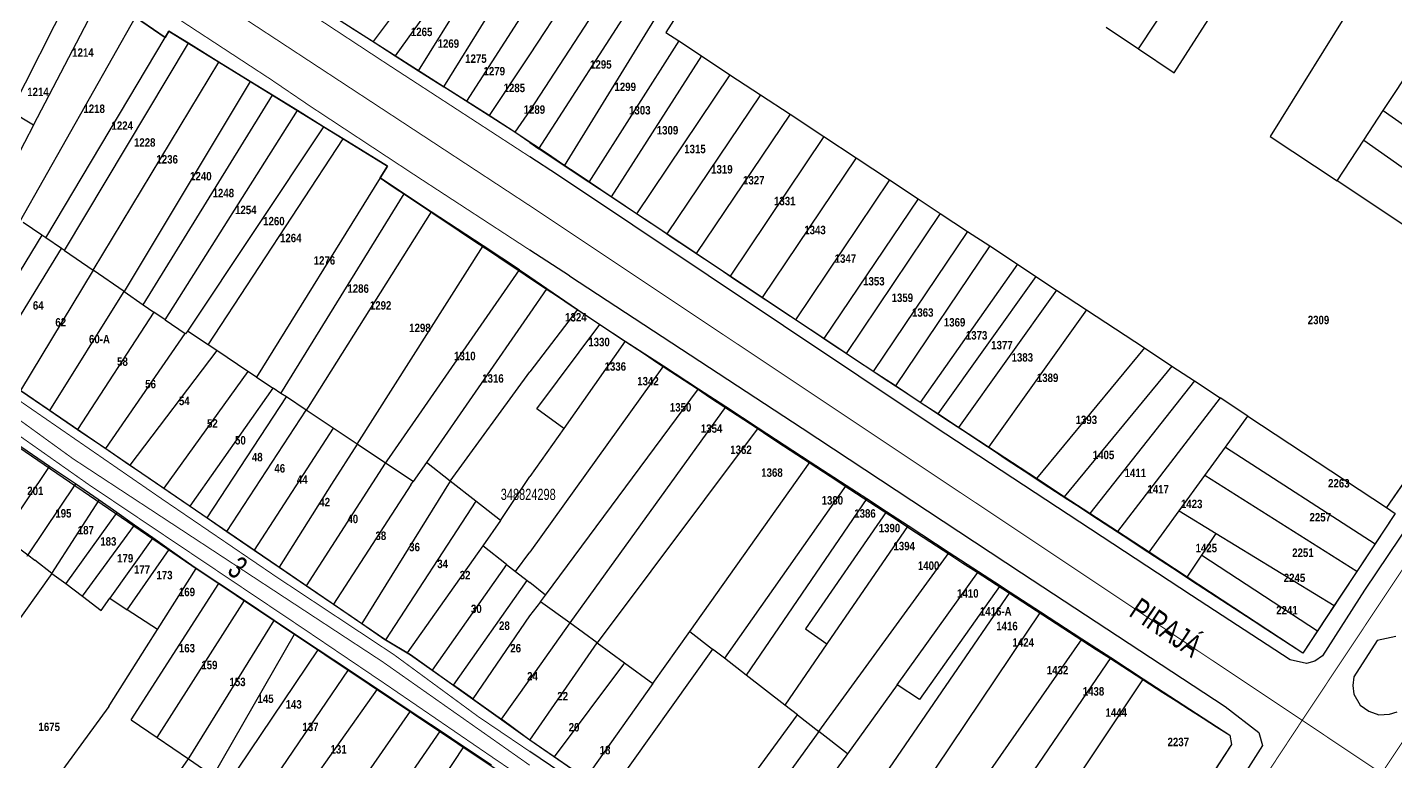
# Model space of a CAD drawing. Extents: x 203136 to 205923, y 4839890 to 4842982.
# Drawn here: x 204547.4 to 204791, y 4842040 to 4842170.7 of the extents above; entities that cross this region are included whole.
import ezdxf
from ezdxf.enums import TextEntityAlignment as Align

# ---------------------------------------------------------------- set-up
doc = ezdxf.new("R2010")
doc.units = 0
doc.header["$LTSCALE"] = 1.5
doc.header["$MEASUREMENT"] = 0
for name, color, linetype in [('CD_MALHA_LOTES', 40, 'CONTINUOUS'), ('CD_TXT_QUADRA', 7, 'CONTINUOUS'), ('RU-QUADRAS', 210, 'CONTINUOUS'), ('SV-EIXO-RUA-PAV', 20, 'CONTINUOUS'), ('SV-RUA-PAVIM-S-GUIA-C-GUIA', 7, 'CONTINUOUS'), ('SV-TXT-RUA-PAV-S-GUIA-C-GUIA', 7, 'CONTINUOUS'), ('Th_NmrPort', 1, 'CONTINUOUS')]:
    doc.layers.add(name, color=color, linetype=linetype)
doc.styles.add('ARIAL', font='ARIAL.TTF')
doc.styles.get("Standard").update_dxf_attribs({"font": 'swisscbo.ttf'})

msp = doc.modelspace()

# ---------------------------------------------------------------- linework, layer by layer
at = {"layer": 'CD_MALHA_LOTES', "linetype": 'Continuous'}
for p, q in [((204745.29, 4842166.85), (204767.89, 4842201.15)), ((204751.64, 4842162.61), (204776.21, 4842201.15)), ((204799.68, 4842201.15), (204768.71, 4842151.27)), ((204630.4, 4842196.78), (204608.99, 4842168.18)), ((204633.61, 4842194.57), (204612.95, 4842165.62)), ((204617.1, 4842162.97), (204635.77, 4842193.13)), ((204649.34, 4842184.8), (204636.85, 4842165.8)), ((204653.95, 4842182.11), (204636.88, 4842155.87)), ((204556.49, 4842179.51), (204544.51, 4842155.71)), ((204638.48, 4842149.08), (204658.2, 4842179.63)), ((204662.24, 4842177.27), (204643.04, 4842146.05)), ((204548.53, 4842153.28), (204560.71, 4842176.61)), ((204636.89, 4842175.07), (204625.64, 4842157.52)), ((204664.89, 4842175.73), (204661.12, 4842169.78)), ((204546.19, 4842136.31), (204566.69, 4842172.49)), ((204571.97, 4842168.87), (204566.69, 4842172.49)), ((204572.65, 4842170), (204571.97, 4842168.87)), ((204576.12, 4842167.86), (204572.65, 4842170)), ((204604.95, 4842170.71), (204608.99, 4842168.18)), ((204661.12, 4842169.78), (204663.4, 4842168.28)), ((204739.49, 4842170.71), (204745.29, 4842166.85)), ((204550.74, 4842133.22), (204571.97, 4842168.87)), ((204554.03, 4842130.98), (204576.12, 4842167.86)), ((204581.54, 4842164.5), (204576.12, 4842167.86)), ((204608.99, 4842168.18), (204612.95, 4842165.62)), ((204663.4, 4842168.28), (204647.4, 4842143.14)), ((204663.4, 4842168.28), (204667.44, 4842165.62)), ((204612.95, 4842165.62), (204617.1, 4842162.97)), ((204636.85, 4842165.8), (204629.65, 4842154.97)), ((204667.44, 4842165.62), (204651.36, 4842140.51)), ((204667.44, 4842165.62), (204672.53, 4842162.26)), ((204745.29, 4842166.85), (204751.64, 4842162.61)), ((204559.16, 4842127.45), (204581.54, 4842164.5)), ((204587.1, 4842161.07), (204581.54, 4842164.5)), ((204788.84, 4842155.86), (204794.44, 4842164.36)), ((204587.1, 4842161.07), (204564.67, 4842123.66)), ((204591.11, 4842158.59), (204587.1, 4842161.07)), ((204672.53, 4842162.26), (204655.86, 4842137.51)), ((204672.53, 4842162.26), (204677.96, 4842158.68)), ((204568.06, 4842121.32), (204591.11, 4842158.59)), ((204595.52, 4842155.86), (204591.11, 4842158.59)), ((204677.96, 4842158.68), (204661.28, 4842133.91)), ((204677.96, 4842158.68), (204683.23, 4842155.21)), ((204548.53, 4842153.28), (204544.51, 4842155.71)), ((204571.99, 4842118.62), (204595.52, 4842155.86)), ((204600.18, 4842152.99), (204595.52, 4842155.86)), ((204629.65, 4842154.97), (204625.64, 4842157.52)), ((204636.88, 4842155.87), (204634.25, 4842152.04)), ((204683.23, 4842155.21), (204666.53, 4842130.41)), ((204683.23, 4842155.21), (204689.26, 4842151.23)), ((204785.39, 4842150.62), (204788.84, 4842155.86)), ((204788.84, 4842155.86), (204821.97, 4842132.48)), ((204548.53, 4842153.28), (204541.38, 4842139.57)), ((204600.18, 4842152.99), (204575.93, 4842116.63)), ((204603.67, 4842150.83), (204600.18, 4842152.99)), ((204634.25, 4842152.04), (204629.65, 4842154.97)), ((204579.64, 4842114.16), (204603.67, 4842150.83)), ((204611.53, 4842145.98), (204603.67, 4842150.83)), ((204636.88, 4842150.21), (204634.25, 4842152.04)), ((204689.26, 4842151.23), (204672.55, 4842126.41)), ((204689.26, 4842151.23), (204695, 4842147.45)), ((204768.71, 4842151.27), (204780.61, 4842143.35)), ((204780.61, 4842143.35), (204785.39, 4842150.62)), ((204785.39, 4842150.62), (204818.41, 4842127.31)), ((204636.88, 4842150.21), (204638.48, 4842149.08)), ((204643.04, 4842146.05), (204638.48, 4842149.08)), ((204610.24, 4842143.9), (204611.53, 4842145.98)), ((204647.4, 4842143.14), (204643.04, 4842146.05)), ((204695, 4842147.45), (204678.27, 4842122.6)), ((204695, 4842147.45), (204700.94, 4842143.54)), ((204610.24, 4842143.9), (204588.25, 4842108.43)), ((204614.5, 4842141.08), (204610.24, 4842143.9)), ((204651.36, 4842140.51), (204647.4, 4842143.14)), ((204700.94, 4842143.54), (204684.19, 4842118.66)), ((204700.94, 4842143.54), (204706.02, 4842140.19)), ((204814.11, 4842121.07), (204780.61, 4842143.35)), ((204592.58, 4842105.55), (204614.5, 4842141.08)), ((204619.34, 4842137.88), (204614.5, 4842141.08)), ((204655.86, 4842137.51), (204651.36, 4842140.51)), ((204706.02, 4842140.19), (204689.26, 4842115.29)), ((204706.02, 4842140.19), (204709.98, 4842137.58)), ((204550.02, 4842133.71), (204546.69, 4842135.97)), ((204619.34, 4842137.88), (204597.45, 4842103.07)), ((204628.58, 4842131.79), (204619.34, 4842137.88)), ((204661.28, 4842133.91), (204655.86, 4842137.51)), ((204709.98, 4842137.58), (204693.2, 4842112.66)), ((204709.98, 4842137.58), (204714.83, 4842134.38)), ((204550.02, 4842133.71), (204536.96, 4842112.32)), ((204550.74, 4842133.22), (204550.02, 4842133.71)), ((204553.52, 4842131.33), (204550.74, 4842133.22)), ((204666.53, 4842130.41), (204661.28, 4842133.91)), ((204714.83, 4842134.38), (204698.04, 4842109.45)), ((204714.83, 4842134.38), (204718.77, 4842131.79)), ((204540.37, 4842110), (204553.52, 4842131.33)), ((204554.03, 4842130.98), (204553.52, 4842131.33)), ((204554.03, 4842130.98), (204559.16, 4842127.45)), ((204606.13, 4842096.52), (204628.58, 4842131.79)), ((204635.06, 4842127.51), (204628.58, 4842131.79)), ((204718.77, 4842131.79), (204701.98, 4842106.86)), ((204718.77, 4842131.79), (204723.71, 4842128.53)), ((204672.55, 4842126.41), (204666.53, 4842130.41)), ((204723.71, 4842128.53), (204706.42, 4842103.94)), ((204723.71, 4842128.53), (204727.01, 4842126.35)), ((204559.16, 4842127.45), (204546.22, 4842106.03)), ((204564.67, 4842123.66), (204559.16, 4842127.45)), ((204611.9, 4842094.16), (204635.06, 4842127.51)), ((204635.06, 4842127.51), (204636.88, 4842126.3)), ((204636.88, 4842126.3), (204639.93, 4842124.22)), ((204678.27, 4842122.6), (204672.55, 4842126.41)), ((204727.01, 4842126.35), (204709.56, 4842101.89)), ((204727.01, 4842126.35), (204730.69, 4842123.93)), ((204551.44, 4842102.47), (204564.56, 4842123.48)), ((204564.56, 4842123.48), (204564.67, 4842123.66)), ((204564.67, 4842123.66), (204568.06, 4842121.32)), ((204639.93, 4842124.22), (204636.88, 4842119.82)), ((204639.93, 4842124.22), (204645.41, 4842120.49)), ((204730.69, 4842123.93), (204713.22, 4842099.49)), ((204730.69, 4842123.93), (204736.03, 4842120.41)), ((204568.06, 4842121.32), (204569.95, 4842120.02)), ((204684.19, 4842118.66), (204678.27, 4842122.6)), ((204814.11, 4842121.07), (204789.43, 4842085.22)), ((204569.95, 4842120.02), (204556.38, 4842099.12)), ((204571.99, 4842118.62), (204569.95, 4842120.02)), ((204571.99, 4842118.62), (204575.505612, 4842116.195104)), ((204636.88, 4842119.82), (204618.48, 4842093.22)), ((204645.41, 4842120.49), (204636.88, 4842109.4)), ((204645.41, 4842120.49), (204649.36, 4842117.81)), ((204689.26, 4842115.29), (204684.19, 4842118.66)), ((204736.03, 4842120.41), (204718.55, 4842095.99)), ((204736.03, 4842120.41), (204746.32, 4842113.63)), ((204561.38, 4842095.72), (204575.505612, 4842116.195104)), ((204575.505612, 4842116.195104), (204575.6, 4842116.13)), ((204575.93, 4842116.63), (204575.6, 4842116.13)), ((204579.64, 4842114.16), (204575.93, 4842116.63)), ((204638.14, 4842102.78), (204649.36, 4842117.81)), ((204649.36, 4842117.81), (204653.88, 4842114.86)), ((204581.16, 4842113.15), (204579.64, 4842114.16)), ((204653.88, 4842114.86), (204642.94, 4842099.32)), ((204653.88, 4842114.86), (204660.68, 4842110.43)), ((204693.2, 4842112.66), (204689.26, 4842115.29)), ((204581.16, 4842113.15), (204565.7, 4842092.78)), ((204586.71, 4842109.45), (204581.16, 4842113.15)), ((204698.04, 4842109.45), (204693.2, 4842112.66)), ((204746.32, 4842113.63), (204727.08, 4842090.4)), ((204746.32, 4842113.63), (204751.21, 4842110.41)), ((204586.71, 4842109.45), (204571.73, 4842088.67)), ((204588.25, 4842108.43), (204586.71, 4842109.45)), ((204622.71, 4842089.92), (204636.88, 4842109.4)), ((204660.68, 4842110.43), (204636.88, 4842077.3)), ((204660.68, 4842110.43), (204666.9, 4842106.38)), ((204698.65, 4842109.04), (204698.04, 4842109.45)), ((204701.98, 4842106.86), (204698.65, 4842109.04)), ((204751.21, 4842110.41), (204732.03, 4842087.16)), ((204751.21, 4842110.41), (204755.22, 4842107.77)), ((204576.44, 4842085.45), (204591.21, 4842106.46)), ((204588.25, 4842108.43), (204591.21, 4842106.46)), ((204592.58, 4842105.55), (204591.21, 4842106.46)), ((204706.42, 4842103.94), (204701.98, 4842106.86)), ((204755.22, 4842107.77), (204736.61, 4842084.16)), ((204755.22, 4842107.77), (204759.79, 4842104.75)), ((204546.22, 4842106.03), (204551.44, 4842102.47)), ((204579.45, 4842083.39), (204593.56, 4842104.9)), ((204593.56, 4842104.9), (204592.58, 4842105.55)), ((204597.1, 4842102.53), (204593.56, 4842104.9)), ((204639.69, 4842069.65), (204666.9, 4842106.38)), ((204666.9, 4842106.38), (204671.78, 4842103.19)), ((204759.79, 4842104.75), (204741.5, 4842080.95)), ((204764.76, 4842101.48), (204759.79, 4842104.75)), ((204551.44, 4842102.47), (204556.38, 4842099.12)), ((204582.97, 4842080.99), (204597.1, 4842102.53)), ((204597.45, 4842103.07), (204597.1, 4842102.53)), ((204601.86, 4842099.36), (204597.1, 4842102.53)), ((204642.94, 4842099.32), (204638.14, 4842102.78)), ((204671.78, 4842103.19), (204644.04, 4842064.68)), ((204671.78, 4842103.19), (204677.56, 4842099.42)), ((204709.56, 4842101.89), (204706.42, 4842103.94)), ((204713.22, 4842099.49), (204709.56, 4842101.89)), ((204556.38, 4842099.12), (204561.38, 4842095.72)), ((204601.86, 4842099.36), (204587.82, 4842077.66)), ((204606.13, 4842096.52), (204601.86, 4842099.36)), ((204642.94, 4842099.32), (204636.88, 4842090.73)), ((204677.56, 4842099.42), (204648.87, 4842061.16)), ((204677.56, 4842099.42), (204686.82, 4842093.39)), ((204718.55, 4842095.99), (204713.22, 4842099.49)), ((204760.77, 4842095.99), (204764.76, 4842101.48)), ((204764.76, 4842101.48), (204789.43, 4842085.22)), ((204551.4, 4842092.53), (204545.33, 4842096.66)), ((204561.38, 4842095.72), (204565.7, 4842092.78)), ((204606.13, 4842096.52), (204601.6, 4842089.39)), ((204611.23, 4842093.12), (204606.13, 4842096.52)), ((204727.08, 4842090.4), (204718.55, 4842095.99)), ((204757.09, 4842090.93), (204760.77, 4842095.99)), ((204760.77, 4842095.99), (204787.39, 4842078.75)), ((204543.17, 4842080.3), (204551.4, 4842092.53)), ((204555.98, 4842089.42), (204551.4, 4842092.53)), ((204565.7, 4842092.78), (204568.18, 4842091.1)), ((204597.11, 4842071.31), (204611.23, 4842093.12)), ((204611.23, 4842093.12), (204611.9, 4842094.16)), ((204616.15, 4842089.85), (204611.23, 4842093.12)), ((204618.48, 4842093.22), (204616.15, 4842089.85)), ((204622.71, 4842089.92), (204618.48, 4842093.22)), ((204665.4, 4842063.18), (204686.82, 4842093.39)), ((204686.82, 4842093.39), (204693.2, 4842089.23)), ((204555.98, 4842089.42), (204547.55, 4842076.78)), ((204560.06, 4842086.64), (204555.98, 4842089.42)), ((204568.18, 4842091.1), (204571.73, 4842088.67)), ((204601.6, 4842089.39), (204592.25, 4842074.64)), ((204622.71, 4842089.92), (204606.97, 4842064.57)), ((204615.74, 4842089.25), (204616.15, 4842089.85)), ((204627.26, 4842086.36), (204622.71, 4842089.92)), ((204631.69, 4842082.91), (204636.88, 4842090.73)), ((204732.03, 4842087.16), (204727.08, 4842090.4)), ((204752.5, 4842084.63), (204757.09, 4842090.93)), ((204784.16, 4842073.87), (204757.09, 4842090.93)), ((204571.73, 4842088.67), (204576.44, 4842085.45)), ((204615.74, 4842089.25), (204601.92, 4842068.02)), ((204693.2, 4842089.23), (204671.53, 4842058.42)), ((204693.2, 4842089.23), (204696.9, 4842086.82)), ((204736.61, 4842084.16), (204732.03, 4842087.16)), ((204551.82, 4842073.47), (204560.2, 4842086.55)), ((204560.2, 4842086.55), (204560.06, 4842086.64)), ((204563.34, 4842084.33), (204560.2, 4842086.55)), ((204576.44, 4842085.45), (204579.45, 4842083.39)), ((204627.26, 4842086.36), (204611.22, 4842061.67)), ((204631.69, 4842082.91), (204627.26, 4842086.36)), ((204696.9, 4842086.82), (204675.41, 4842055.42)), ((204700.41, 4842084.53), (204685.99, 4842063.64)), ((204696.9, 4842086.82), (204700.41, 4842084.53)), ((204700.41, 4842084.53), (204704.26, 4842082.01)), ((204747.14, 4842077.26), (204752.5, 4842084.63)), ((204752.5, 4842084.63), (204759.12, 4842080.59)), ((204789.43, 4842085.22), (204790.99, 4842084.19)), ((204563.34, 4842084.33), (204554.26, 4842071.71)), ((204557.23, 4842069.46), (204566.51, 4842082.1)), ((204566.51, 4842082.1), (204563.34, 4842084.33)), ((204569.76, 4842079.81), (204566.51, 4842082.1)), ((204579.45, 4842083.39), (204582.97, 4842080.99)), ((204741.5, 4842080.95), (204736.61, 4842084.16)), ((204790.99, 4842084.19), (204787.39, 4842078.75)), ((204543.05, 4842080.14), (204547.55, 4842076.78)), ((204569.76, 4842079.81), (204562.12, 4842069.09)), ((204572.71, 4842077.74), (204569.76, 4842079.81)), ((204582.97, 4842080.99), (204587.82, 4842077.66)), ((204704.26, 4842082.01), (204689.8, 4842060.99)), ((204704.26, 4842082.01), (204711.57, 4842077.25)), ((204747.14, 4842077.26), (204741.5, 4842080.95)), ((204756.52, 4842076.73), (204759.12, 4842080.59)), ((204759.12, 4842080.59), (204780.12, 4842067.77)), ((204565.23, 4842067.04), (204572.71, 4842077.74)), ((204576.71, 4842074.92), (204572.71, 4842077.74)), ((204587.82, 4842077.66), (204592.25, 4842074.64)), ((204628.53, 4842078.42), (204615.08, 4842059.36)), ((204632.75, 4842075.11), (204628.53, 4842078.42)), ((204634.37, 4842073.84), (204636.88, 4842077.3)), ((204688.37, 4842045.37), (204711.57, 4842077.25)), ((204711.57, 4842077.25), (204716.79, 4842073.85)), ((204753.9, 4842072.83), (204747.14, 4842077.26)), ((204787.39, 4842078.75), (204784.16, 4842073.87)), ((204547.4, 4842076.55), (204547.55, 4842076.78)), ((204547.55, 4842076.78), (204548.79, 4842075.85)), ((204551.82, 4842073.47), (204548.79, 4842075.85)), ((204577.5, 4842074.4), (204576.71, 4842074.92)), ((204632.75, 4842075.11), (204619.49, 4842056.31)), ((204632.75, 4842075.11), (204634.37, 4842073.84)), ((204753.9, 4842072.83), (204756.52, 4842076.73)), ((204756.52, 4842076.73), (204777.15, 4842063.28)), ((204551.82, 4842073.47), (204521.98, 4842031.89)), ((204551.82, 4842073.47), (204554.26, 4842071.71)), ((204570.6, 4842063.51), (204577.5, 4842074.4)), ((204581.52, 4842071.72), (204577.5, 4842074.4)), ((204592.25, 4842074.64), (204597.11, 4842071.31)), ((204634.37, 4842073.84), (204636.42, 4842072.24)), ((204702.3, 4842053.7), (204716.79, 4842073.85)), ((204716.79, 4842073.85), (204720.64, 4842071.34)), ((204774.52, 4842059.31), (204753.9, 4842072.83)), ((204784.16, 4842073.87), (204780.12, 4842067.77)), ((204554.26, 4842071.71), (204557.23, 4842069.46)), ((204565.94, 4842047.45), (204581.52, 4842071.72)), ((204586.07, 4842068.68), (204581.52, 4842071.72)), ((204597.11, 4842071.31), (204601.92, 4842068.02)), ((204623.28, 4842053.63), (204636.42, 4842072.24)), ((204636.42, 4842072.24), (204636.89, 4842071.87)), ((204639.69, 4842069.65), (204636.89, 4842071.87)), ((204700.93, 4842038.85), (204722.42, 4842070.18)), ((204720.64, 4842071.34), (204706.29, 4842051.08)), ((204720.64, 4842071.34), (204722.42, 4842070.18)), ((204722.42, 4842070.18), (204727.84, 4842066.64)), ((204557.23, 4842069.46), (204560.58, 4842066.93)), ((204560.58, 4842066.93), (204562.12, 4842069.09)), ((204562.12, 4842069.09), (204565.23, 4842067.04)), ((204570.55, 4842044.29), (204586.07, 4842068.68)), ((204591.39, 4842065.14), (204586.07, 4842068.68)), ((204601.92, 4842068.02), (204606.97, 4842064.57)), ((204638.8, 4842068.45), (204636.86, 4842065.94)), ((204638.8, 4842068.45), (204639.69, 4842069.65)), ((204644.04, 4842064.68), (204638.8, 4842068.45)), ((204780.12, 4842067.77), (204777.15, 4842063.28)), ((204570.6, 4842063.51), (204565.23, 4842067.04)), ((204576.25, 4842040.68), (204591.39, 4842065.14)), ((204595.02, 4842062.72), (204591.39, 4842065.14)), ((204727.84, 4842066.64), (204706.46, 4842034.87)), ((204727.84, 4842066.64), (204735.16, 4842061.87)), ((204568.66, 4842060.45), (204570.6, 4842063.51)), ((204580.51, 4842037.46), (204595.02, 4842062.72)), ((204599.23, 4842059.92), (204595.02, 4842062.72)), ((204606.97, 4842064.57), (204611.06, 4842061.77)), ((204644.04, 4842064.68), (204636.86, 4842054.55)), ((204648.87, 4842061.16), (204644.04, 4842064.68)), ((204658.82, 4842053.9), (204665.4, 4842063.18)), ((204665.4, 4842063.18), (204669.44, 4842060.05)), ((204685.99, 4842063.64), (204689.8, 4842060.99)), ((204777.15, 4842063.28), (204774.52, 4842059.31)), ((204562.1, 4842050.09), (204568.66, 4842060.45)), ((204611.06, 4842061.77), (204611.22, 4842061.67)), ((204611.22, 4842061.67), (204615.08, 4842059.36)), ((204636.88, 4842043.85), (204648.87, 4842061.16)), ((204648.87, 4842061.16), (204653.78, 4842057.58)), ((204689.8, 4842060.99), (204682.29, 4842050.08)), ((204735.16, 4842061.87), (204713.01, 4842030.15)), ((204735.16, 4842061.87), (204740.31, 4842058.51)), ((204582.98, 4842035.77), (204599.23, 4842059.92)), ((204604.59, 4842056.35), (204599.23, 4842059.92)), ((204615.08, 4842059.36), (204615.67, 4842059.01)), ((204615.67, 4842059.01), (204619.49, 4842056.31)), ((204669.44, 4842060.05), (204650.96, 4842034.13)), ((204671.53, 4842058.42), (204669.44, 4842060.05)), ((204675.41, 4842055.42), (204671.53, 4842058.42)), ((204740.31, 4842058.51), (204723.41, 4842033.77)), ((204740.31, 4842058.51), (204746.09, 4842054.74)), ((204588.19, 4842032.2), (204604.59, 4842056.35)), ((204609.75, 4842052.91), (204604.59, 4842056.35)), ((204619.49, 4842056.31), (204623.28, 4842053.63)), ((204653.78, 4842057.58), (204641.25, 4842040.84)), ((204653.78, 4842057.58), (204658.82, 4842053.9)), ((204682.29, 4842050.08), (204675.41, 4842055.42)), ((204592.82, 4842029.02), (204609.75, 4842052.91)), ((204615.61, 4842049), (204609.75, 4842052.91)), ((204658.82, 4842053.9), (204646.83, 4842036.98)), ((204702.3, 4842053.7), (204693.46, 4842041.41)), ((204706.29, 4842051.08), (204702.3, 4842053.7)), ((204746.09, 4842054.74), (204729.18, 4842029.41)), ((204746.09, 4842054.74), (204761.51, 4842044.69)), ((204561.94, 4842049.83), (204539.81, 4842019.57)), ((204561.94, 4842049.83), (204562.1, 4842050.09)), ((204615.61, 4842049), (204598.85, 4842024.88)), ((204620.93, 4842045.46), (204615.61, 4842049)), ((204666.36, 4842023.51), (204684.56, 4842048.32)), ((204684.56, 4842048.32), (204682.29, 4842050.08)), ((204684.56, 4842048.32), (204688.37, 4842045.37)), ((204565.94, 4842047.45), (204570.55, 4842044.29)), ((204570.55, 4842044.29), (204576.11, 4842040.48)), ((204620.93, 4842045.46), (204604.18, 4842021.23)), ((204625.16, 4842042.64), (204620.93, 4842045.46)), ((204636.88, 4842043.85), (204636.23, 4842044.3)), ((204641.25, 4842040.84), (204636.88, 4842043.85)), ((204688.37, 4842045.37), (204670.42, 4842020.71)), ((204693.46, 4842041.41), (204688.37, 4842045.37)), ((204761.51, 4842044.69), (204761.83, 4842043.03)), ((204576.11, 4842040.48), (204576.25, 4842040.68)), ((204609.32, 4842018.89), (204625.16, 4842042.64)), ((204630.09, 4842039.36), (204625.16, 4842042.64)), ((204646.83, 4842036.98), (204641.25, 4842040.84)), ((204693.46, 4842041.41), (204689.78, 4842036.3)), ((204761.83, 4842043.03), (204745.04, 4842017.41)), ((204554.65, 4842009.76), (204576.11, 4842040.48)), ((204576.11, 4842040.48), (204580.51, 4842037.46))]:
    msp.add_line(p, q, dxfattribs=at)
for points in [[(204621.61, 4842160.09), (204636.88, 4842184.82)], [(204617.1, 4842162.97), (204621.61, 4842160.09)], [(204625.64, 4842157.52), (204621.61, 4842160.09)], [(204631.69, 4842082.91), (204628.53, 4842078.42)], [(204636.86, 4842065.94), (204626.74, 4842051.19)], [(204626.74, 4842051.19), (204623.28, 4842053.63)], [(204631.83, 4842047.59), (204636.86, 4842054.55)], [(204626.74, 4842051.19), (204631.83, 4842047.59)], [(204636.23, 4842044.3), (204631.83, 4842047.59)]]:
    msp.add_lwpolyline(points, dxfattribs=at)
at = {"layer": 'RU-QUADRAS', "color": 6, "linetype": 'Continuous'}
msp.add_lwpolyline([(204827.74, 4842140.86), (204789.43, 4842085.22), (204790.99, 4842084.19), (204774.52, 4842059.31, -0.0042563609), (204634.25, 4842152.04), (204570.92, 4842192.41), (204571.78, 4842193.62, -0.0150966775), (204525.72, 4842224.36), (204517.82, 4842230.07), (204517.03, 4842232.11), (204521.94, 4842240.61), (204551.91, 4842286.56), (204626.76, 4842237.34), (204655.72, 4842217.44), (204681.67, 4842202.19), (204684.95, 4842207.11), (204693.71, 4842201.15), (204695.34, 4842203.5, -0.0045322699), (204556.29, 4842294.42), (204556.93, 4842296.85), (204560.32, 4842302.54), (204562.37, 4842300.95), (204590.26, 4842342.58)], format="xyb", dxfattribs=at)
msp.add_lwpolyline([(204469.78, 4842160.61), (204485.34, 4842182.73, -0.0194964018), (204504, 4842211.87), (204507.66, 4842213.03), (204571.97, 4842168.87), (204572.65, 4842170), (204611.53, 4842145.98), (204610.24, 4842143.9, 0.005205499), (204761.51, 4842044.69), (204761.83, 4842043.03), (204723.29, 4841984.22), (204636.88, 4842043.85), (204615.67, 4842059.01), (204611.06, 4842061.77), (204531.6, 4842115.96), (204527.96, 4842117.56), (204496.56, 4842139.92)], format="xyb", close=True, dxfattribs=at)
msp.add_lwpolyline([(204426.85, 4842093.19), (204426.85, 4842096.23), (204453.55, 4842137.66), (204452.12, 4842138.58), (204456.87, 4842146.5), (204458.48, 4842145.35), (204467.24, 4842156.9), (204498.38, 4842130.93), (204509.26, 4842120.98), (204576.71, 4842074.92), (204679.49, 4842006.18), (204717.06, 4841982.25), (204714.01, 4841977.08), (204717.44, 4841975.46), (204683.53, 4841923.71), (204640.57, 4841951.27), (204620.12, 4841966.52), (204538.73, 4842020.28), (204487.53, 4842055.77), (204487.02, 4842055.05)], close=True, dxfattribs=at)
at = {"layer": 'SV-EIXO-RUA-PAV', "const_width": 0.18, "flags": 128}
for points in [[(204541.990972, 4842201.1716), (204636.87892, 4842138.946)], [(204636.87, 4841807.02), (204697.43, 4841900.75), (204788.55, 4842037.91), (204883.26, 4842180.31), (204896.795854, 4842201.1655)], [(204876.388585, 4842201.1658), (204868.96, 4842189.55), (204774.41, 4842047.36), (204728.45, 4841977.76), (204683.53, 4841910.06), (204636.873714, 4841839.1471)], [(204636.86, 4842139.2327), (204636.878924, 4842139.220059)], [(204636.87892, 4842138.946), (204774.41, 4842047.36), (204788.55, 4842037.91)], [(204499.4365, 4842134.5902), (204555.54308, 4842093.9255)], [(204555.543, 4842093.9255), (204610.638704, 4842057.8071)], [(204610.6387, 4842057.8071), (204636.87719, 4842039.3627)]]:
    msp.add_lwpolyline(points, dxfattribs=at)
at = {"layer": 'SV-RUA-PAVIM-S-GUIA-C-GUIA', "linetype": 'Continuous', "const_width": 0.18, "flags": 128}
for points in [[(204636.877233, 4842041.821871), (204627.71, 4842048.02), (204612.755, 4842059.005), (204591.8, 4842072.87), (204571.18, 4842086.9), (204543.6, 4842105.92), (204500.92, 4842136.65), (204469.5, 4842160.56), (204468.88, 4842160.86), (204468.08, 4842161.21), (204467.4, 4842161.48), (204467.21, 4842161.94), (204467.49, 4842163.07), (204472.66, 4842170.73), (204479.79, 4842182.86), (204492.64, 4842201.17)], [(204529.92, 4842201.17), (204532.51, 4842199.51), (204557.95, 4842182.89), (204590.77, 4842161.43), (204597.71, 4842156.71)], [(204611.36, 4842164.24), (204588.75, 4842179.09), (204565.94, 4842194.08), (204555.06, 4842201.17)], [(204636.879071, 4842147.66), (204610.96, 4842164.5)], [(204601.31, 4841974.27), (204559.13, 4842001.77), (204519.83, 4842027.76), (204482.19, 4842052.65), (204460.08, 4842067.33), (204422.44, 4842092.56), (204421.78, 4842093.22), (204421.38, 4842094.21), (204422.37, 4842096.05), (204425.86, 4842102), (204443.05, 4842127.72), (204463.32, 4842158.42), (204464.32, 4842159.13), (204465.23, 4842159.35), (204467.14, 4842158.68), (204504.91, 4842127.71), (204523.14, 4842114.1), (204558.45, 4842089.25), (204596.8, 4842063.53), (204611.2, 4842053.8), (204630.15, 4842040.84), (204636.877137, 4842036.28194)], [(204636.878783, 4842131.06), (204616.65, 4842144.24), (204597.71, 4842156.71)]]:
    msp.add_lwpolyline(points, dxfattribs=at)
at = {"layer": 'SV-RUA-PAVIM-S-GUIA-C-GUIA'}
for points in [[(204836.99, 4842201.16), (204858.06, 4842187.42), (204859.81, 4842186.47), (204860.76, 4842184.95), (204860.59, 4842183.78), (204859.49, 4842181.96), (204842.81, 4842155.85), (204821.53, 4842124.01), (204785.5, 4842070.51), (204778.04, 4842058.86), (204776.66, 4842057.86), (204775.2, 4842057.45), (204772.25, 4842058.13), (204754.71, 4842069.58), (204708.89, 4842099.65), (204641.815, 4842144.465), (204636.88, 4842147.66)], [(204643.97, 4842126.44), (204636.88, 4842131.06)], [(204643.97, 4842126.44), (204685.38, 4842099.35), (204724.46, 4842073.59), (204760.7, 4842049.79), (204766.71, 4842045.21), (204767.33, 4842042.85), (204761.62, 4842033.92), (204734.36, 4841993.22), (204727.66, 4841983.21), (204726.39, 4841982.25), (204725.31, 4841981.84), (204722.75, 4841983.38), (204656.79, 4842028.37), (204636.88, 4842041.82)], [(204787.74, 4842061.54), (204783.63, 4842055.11)], [(204791.1, 4842062.29), (204787.74, 4842061.54)], [(204783.63, 4842055.11), (204783.41, 4842053.53), (204783.574055, 4842052.021039), (204784.744484, 4842050.07507), (204786.269097, 4842048.959095), (204788.080447, 4842048.354207), (204789.972103, 4842048.431036)], [(204789.972103, 4842048.431036), (204791.29, 4842048.88)]]:
    msp.add_lwpolyline(points, dxfattribs=at)

# ---------------------------------------------------------------- texts
at = {"layer": 'CD_TXT_QUADRA', "linetype": 'Continuous', "style": 'ARIAL', "width": 0.7}
msp.add_text('348824298', height=2, dxfattribs=at).set_placement((204631.720413, 4842086.568332))
at = {"layer": 'SV-TXT-RUA-PAV-S-GUIA-C-GUIA', "style": 'ARIAL', "width": 0.7}
for s, rotation, p in [('3', 322, (204582.82009, 4842073.662725)), ('PIRAJÁ', 326, (204743.37, 4842066.06))]:
    msp.add_text(s, height=4, rotation=rotation, dxfattribs=at).set_placement(p)
at = {"layer": 'Th_NmrPort', "color": 1}
for s, p in [('1265', (204615.718554, 4842169.877271)), ('1269', (204620.478554, 4842167.797271)), ('1214', (204555.418554, 4842166.197271)), ('1275', (204625.388554, 4842165.117271)), ('1295', (204647.628554, 4842164.077271)), ('1279', (204628.658554, 4842162.887271)), ('1285', (204632.228554, 4842159.907271)), ('1299', (204651.968554, 4842160.097271)), ('1214', (204547.418554, 4842159.197271)), ('1218', (204557.418554, 4842156.197271)), ('1289', (204635.798554, 4842156.047271)), ('1303', (204654.568554, 4842155.937271)), ('1224', (204562.418554, 4842153.197271)), ('1309', (204659.498554, 4842152.377271)), ('1228', (204566.418554, 4842150.197271)), ('1236', (204570.418554, 4842147.197271)), ('1315', (204664.388554, 4842149.037271)), ('1319', (204669.178554, 4842145.417271)), ('1240', (204576.418554, 4842144.197271)), ('1327', (204674.858554, 4842143.477271)), ('1248', (204580.418554, 4842141.197271)), ('1331', (204680.378554, 4842139.777271)), ('1254', (204584.418554, 4842138.197271)), ('1260', (204589.418554, 4842136.197271)), ('1264', (204592.418554, 4842133.197271)), ('1343', (204685.758554, 4842134.617271)), ('1276', (204598.418554, 4842129.197271)), ('1347', (204691.168554, 4842129.527271)), ('1353', (204696.238554, 4842125.507271)), ('1286', (204604.418554, 4842124.197271)), ('64', (204548.418554, 4842121.197271)), ('1292', (204608.418554, 4842121.197271)), ('1359', (204701.308554, 4842122.557271)), ('62', (204552.418554, 4842118.197271)), ('1324', (204643.188554, 4842119.097271)), ('1363', (204704.938554, 4842119.937271)), ('1369', (204710.608554, 4842118.197271)), ('2309', (204775.398554, 4842118.607271)), ('1298', (204615.418554, 4842117.197271)), ('1373', (204714.528554, 4842115.877271)), ('60-A', (204558.418554, 4842115.197271)), ('1330', (204647.308554, 4842114.687271)), ('1377', (204719.038554, 4842114.127271)), ('58', (204563.418554, 4842111.197271)), ('1310', (204623.418554, 4842112.197271)), ('1383', (204722.668554, 4842111.947271)), ('1316', (204628.418554, 4842108.197271)), ('1336', (204650.208554, 4842110.327271)), ('1389', (204727.168554, 4842108.317271)), ('56', (204568.418554, 4842107.197271)), ('1342', (204656.018554, 4842107.717271)), ('54', (204574.418554, 4842104.197271)), ('1350', (204661.828554, 4842103.067271)), ('1393', (204734.068554, 4842100.837271)), ('52', (204579.418554, 4842100.197271)), ('1354', (204667.348554, 4842099.287271)), ('50', (204584.418554, 4842097.197271)), ('48', (204587.418554, 4842094.197271)), ('1362', (204672.578554, 4842095.507271)), ('1405', (204737.128554, 4842094.587271)), ('46', (204591.418554, 4842092.197271)), ('1368', (204678.098554, 4842091.447271)), ('1411', (204742.788554, 4842091.387271)), ('44', (204595.418554, 4842090.197271)), ('2263', (204779.018554, 4842089.547271)), ('201', (204547.418554, 4842088.197271)), ('42', (204599.418554, 4842086.197271)), ('1380', (204688.848554, 4842086.507271)), ('1417', (204746.858554, 4842088.487271)), ('195', (204552.418554, 4842084.197271)), ('1386', (204694.658554, 4842084.177271)), ('1423', (204752.818554, 4842085.867271)), ('40', (204604.418554, 4842083.197271)), ('1390', (204699.018554, 4842081.567271)), ('2257', (204775.708554, 4842083.497271)), ('187', (204556.418554, 4842081.197271)), ('183', (204560.418554, 4842079.197271)), ('38', (204609.418554, 4842080.197271)), ('36', (204615.418554, 4842078.197271)), ('1394', (204701.638554, 4842078.367271)), ('1425', (204755.428554, 4842078.027271)), ('2251', (204772.628554, 4842077.187271)), ('179', (204563.418554, 4842076.197271)), ('177', (204566.418554, 4842074.197271)), ('34', (204620.418554, 4842075.197271)), ('1400', (204705.988554, 4842074.887271)), ('173', (204570.418554, 4842073.197271)), ('32', (204624.418554, 4842073.197271)), ('2245', (204771.128554, 4842072.717271)), ('169', (204574.418554, 4842070.197271)), ('1410', (204712.968554, 4842069.947271)), ('30', (204626.418554, 4842067.197271)), ('1416-A', (204717.028554, 4842066.747271)), ('2241', (204769.778554, 4842066.947271)), ('28', (204631.418554, 4842064.197271)), ('1416', (204719.938554, 4842064.137271)), ('163', (204574.418554, 4842060.197271)), ('26', (204633.418554, 4842060.197271)), ('1424', (204722.838554, 4842061.227271)), ('159', (204578.418554, 4842057.197271)), ('24', (204636.418554, 4842055.197271)), ('1432', (204728.938554, 4842056.287271)), ('153', (204583.418554, 4842054.197271)), ('1438', (204735.338554, 4842052.517271)), ('145', (204588.418554, 4842051.197271)), ('143', (204593.418554, 4842050.197271)), ('22', (204641.788554, 4842051.647271)), ('1444', (204739.398554, 4842048.737271)), ('1675', (204549.418554, 4842046.197271)), ('137', (204596.418554, 4842046.197271)), ('20', (204643.818554, 4842046.127271)), ('2237', (204750.438554, 4842043.507271)), ('131', (204601.418554, 4842042.197271)), ('18', (204649.338554, 4842042.057271))]:
    msp.add_text(s, height=1.5, dxfattribs=at).set_placement(p, align=Align.MIDDLE_LEFT)

doc.saveas('drawing.dxf')
